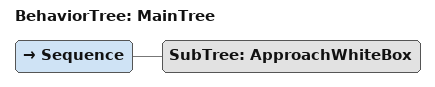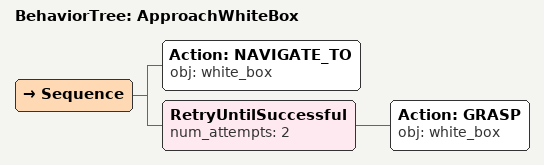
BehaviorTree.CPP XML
<root main_tree_to_execute="MainTree">
  <BehaviorTree ID="MainTree">
    <Sequence>
      <!-- Execute subtree ApproachWhiteBox -->
      <SubTree ID="ApproachWhiteBox" />
    </Sequence>
  </BehaviorTree>
  <!-- Subtree definition ApproachWhiteBox -->
  <BehaviorTree ID="ApproachWhiteBox">
    <Sequence>
      <!-- Navigate to white_box -->
      <Action ID="NAVIGATE_TO" obj="white_box" />
      <!-- Retry GRASP white_box up to 2 attempts -->
      <RetryUntilSuccessful num_attempts="2">
        <!-- Grasp white_box -->
        <Action ID="GRASP" obj="white_box" />
      </RetryUntilSuccessful>
    </Sequence>
  </BehaviorTree>
</root>
